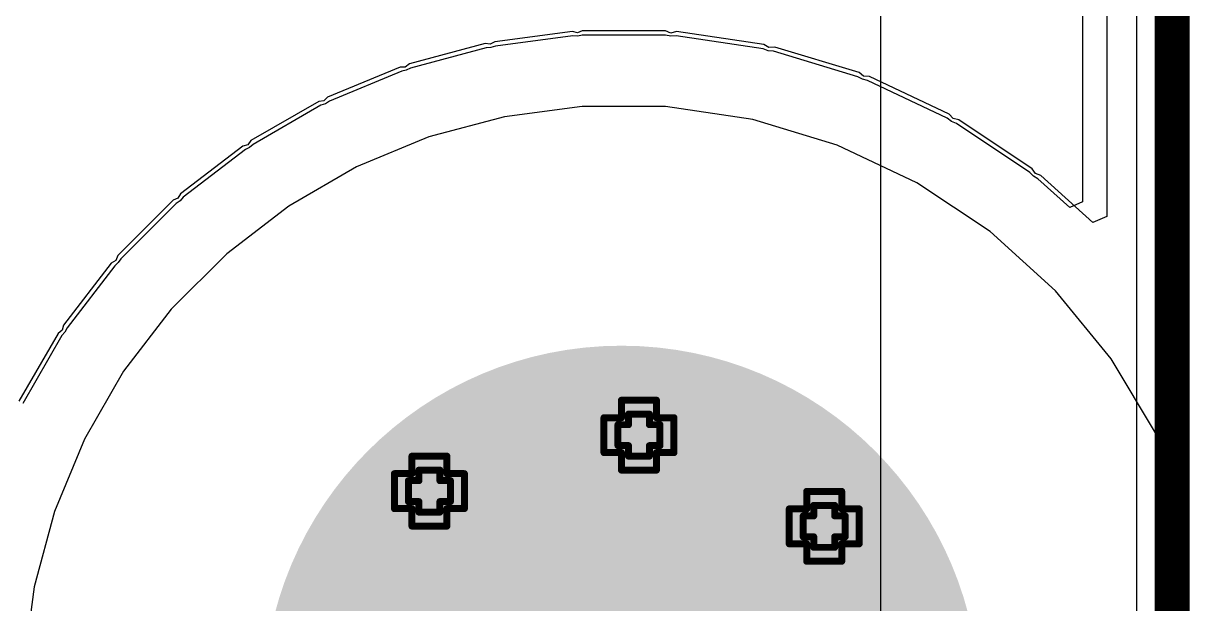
# Model space of a CAD drawing. Header units: inches. Extents: x -4 to 5258, y -4 to 5281.
# Drawn here: x 137.65 to 146.12, y 0.74 to 4.95 of the extents above; entities that cross this region are included whole.
import ezdxf

# ---------------------------------------------------------------- set-up
doc = ezdxf.new("R2010")
doc.units = ezdxf.units.IN
for name, color, linetype in [('Board Outline', 216, 'Continuous'), ('Bottom Layer', 5, 'Continuous'), ('Bottom Solder', 6, 'Continuous'), ('Drill Drawing', 1, 'Continuous'), ('Layer 1', 16, 'Continuous'), ('Layer 2', 76, 'Continuous'), ('Multi-Layer', 9, 'Continuous'), ('Pad Holes', 156, 'Continuous'), ('Top Layer', 1, 'Continuous'), ('Top Solder', 216, 'Continuous'), ('Via Holes', 16, 'Continuous')]:
    doc.layers.add(name, color=color, linetype=linetype)

msp = doc.modelspace()

# ---------------------------------------------------------------- hatches: boundary and pattern name
at = {"layer": 'Bottom Layer'}
h = msp.add_hatch(color=5, dxfattribs=at)
edge = h.paths.add_edge_path()
edge.add_arc((141.9907, 0.0093), 2.5, 0, 360)
h = msp.add_hatch(color=5, dxfattribs=at)
edge = h.paths.add_edge_path()
edge.add_arc((142.1177, 1.961), 0.3, 0, 360)
h = msp.add_hatch(color=5, dxfattribs=at)
edge = h.paths.add_edge_path()
edge.add_arc((140.5959, 1.5542), 0.3, 0, 360)
h = msp.add_hatch(color=5, dxfattribs=at)
edge = h.paths.add_edge_path()
edge.add_arc((143.4634, 1.2983), 0.3, 0, 360)
at = {"layer": 'Bottom Solder'}
h = msp.add_hatch(color=6, dxfattribs=at)
edge = h.paths.add_edge_path()
edge.add_arc((141.9907, 0.0093), 2.6016, 0, 360)
h = msp.add_hatch(color=6, dxfattribs=at)
edge = h.paths.add_edge_path()
edge.add_arc((142.1177, 1.961), 0.4016, 0, 360)
h = msp.add_hatch(color=6, dxfattribs=at)
edge = h.paths.add_edge_path()
edge.add_arc((140.5959, 1.5542), 0.4016, 0, 360)
h = msp.add_hatch(color=6, dxfattribs=at)
edge = h.paths.add_edge_path()
edge.add_arc((143.4634, 1.2983), 0.4016, 0, 360)
at = {"layer": 'Layer 1'}
h = msp.add_hatch(color=16, dxfattribs=at)
edge = h.paths.add_edge_path()
edge.add_arc((141.9907, 0.0093), 2.5, 0, 360)
h = msp.add_hatch(color=16, dxfattribs=at)
edge = h.paths.add_edge_path()
edge.add_arc((142.1177, 1.961), 0.3, 0, 360)
h = msp.add_hatch(color=16, dxfattribs=at)
edge = h.paths.add_edge_path()
edge.add_arc((140.5959, 1.5542), 0.3, 0, 360)
h = msp.add_hatch(color=16, dxfattribs=at)
edge = h.paths.add_edge_path()
edge.add_arc((143.4634, 1.2983), 0.3, 0, 360)
at = {"layer": 'Layer 2'}
h = msp.add_hatch(color=76, dxfattribs=at)
edge = h.paths.add_edge_path()
edge.add_arc((141.9907, 0.0093), 2.5, 0, 360)
h = msp.add_hatch(color=76, dxfattribs=at)
edge = h.paths.add_edge_path()
edge.add_arc((142.1177, 1.961), 0.3, 0, 360)
h = msp.add_hatch(color=76, dxfattribs=at)
edge = h.paths.add_edge_path()
edge.add_arc((140.5959, 1.5542), 0.3, 0, 360)
h = msp.add_hatch(color=76, dxfattribs=at)
edge = h.paths.add_edge_path()
edge.add_arc((143.4634, 1.2983), 0.3, 0, 360)
at = {"layer": 'Multi-Layer'}
h = msp.add_hatch(color=9, dxfattribs=at)
edge = h.paths.add_edge_path()
edge.add_arc((141.9907, 0.0093), 2.5, 0, 360)
at = {"layer": 'Pad Holes'}
h = msp.add_hatch(color=7, dxfattribs=at)
edge = h.paths.add_edge_path()
edge.add_arc((141.9907, 0.0093), 1.55, 0, 360)
at = {"layer": 'Top Layer'}
h = msp.add_hatch(color=1, dxfattribs=at)
edge = h.paths.add_edge_path()
edge.add_arc((141.9907, 0.0093), 2.5, 0, 360)
h = msp.add_hatch(color=1, dxfattribs=at)
edge = h.paths.add_edge_path()
edge.add_arc((142.1177, 1.961), 0.3, 0, 360)
h = msp.add_hatch(color=1, dxfattribs=at)
edge = h.paths.add_edge_path()
edge.add_arc((140.5959, 1.5542), 0.3, 0, 360)
h = msp.add_hatch(color=1, dxfattribs=at)
edge = h.paths.add_edge_path()
edge.add_arc((143.4634, 1.2983), 0.3, 0, 360)
at = {"layer": 'Top Solder'}
h = msp.add_hatch(color=216, dxfattribs=at)
edge = h.paths.add_edge_path()
edge.add_arc((141.9907, 0.0093), 2.6016, 0, 360)
h = msp.add_hatch(color=216, dxfattribs=at)
edge = h.paths.add_edge_path()
edge.add_arc((142.1177, 1.961), 0.4016, 0, 360)
h = msp.add_hatch(color=216, dxfattribs=at)
edge = h.paths.add_edge_path()
edge.add_arc((140.5959, 1.5542), 0.4016, 0, 360)
h = msp.add_hatch(color=216, dxfattribs=at)
edge = h.paths.add_edge_path()
edge.add_arc((143.4634, 1.2983), 0.4016, 0, 360)
at = {"layer": 'Via Holes'}
h = msp.add_hatch(color=7, dxfattribs=at)
edge = h.paths.add_edge_path()
edge.add_arc((142.1177, 1.961), 0.15, 0, 360)
h = msp.add_hatch(color=7, dxfattribs=at)
edge = h.paths.add_edge_path()
edge.add_arc((140.5959, 1.5542), 0.15, 0, 360)
h = msp.add_hatch(color=7, dxfattribs=at)
edge = h.paths.add_edge_path()
edge.add_arc((143.4634, 1.2983), 0.15, 0, 360)

# ---------------------------------------------------------------- linework, layer by layer
at = {"layer": 'Board Outline'}
msp.add_lwpolyline([(145.9907, -3.9907, 0.254, 0.254, 0), (145.9907, 106.0093, 0.254, 0.254, 0)], format="xyseb", dxfattribs=at)
at = {"layer": 'Bottom Layer'}
for p, q in [((145.3397, 51.3605), (145.3397, 3.6552)), ((141.6386, 4.8625), (141.0746, 4.7883)), ((141.6727, 4.8603), (141.6386, 4.8625)), ((141.7062, 4.867), (141.6727, 4.8603)), ((141.9907, 4.867), (141.7062, 4.867)), ((142.3108, 4.867), (141.9907, 4.867)), ((142.3484, 4.8595), (142.3108, 4.867)), ((142.3868, 4.8614), (142.3484, 4.8595)), ((143.0201, 4.7674), (142.3868, 4.8614)), ((141.0082, 4.7751), (140.4587, 4.6278)), ((141.0423, 4.7773), (141.0082, 4.7751)), ((141.0746, 4.7883), (141.0423, 4.7773)), ((143.0562, 4.7545), (143.0201, 4.7674)), ((143.0944, 4.7507), (143.0562, 4.7545)), ((143.7071, 4.5649), (143.0944, 4.7507)), ((140.3945, 4.6061), (139.8689, 4.3884)), ((140.428, 4.6127), (140.3945, 4.6061)), ((140.4587, 4.6278), (140.428, 4.6127)), ((143.7409, 4.5468), (143.7071, 4.5649)), ((143.7782, 4.5375), (143.7409, 4.5468)), ((144.3569, 4.2637), (143.7782, 4.5375)), ((139.8082, 4.3584), (139.3155, 4.074)), ((139.8405, 4.3694), (139.8082, 4.3584)), ((139.8689, 4.3884), (139.8405, 4.3694)), ((141.7062, 4.349), (141.1422, 4.2748)), ((141.9907, 4.349), (141.7062, 4.349)), ((142.3108, 4.349), (141.9907, 4.349)), ((142.9441, 4.2551), (142.3108, 4.349)), ((141.1422, 4.2748), (140.5927, 4.1275)), ((143.5567, 4.0692), (142.9441, 4.2551)), ((144.3878, 4.2409), (144.3569, 4.2637)), ((144.4233, 4.2262), (144.3878, 4.2409)), ((144.9556, 3.8705), (144.4233, 4.2262)), ((139.3155, 4.074), (139.2898, 4.0514)), ((140.5927, 4.1275), (140.0671, 3.9098)), ((144.1355, 3.7955), (143.5567, 4.0692)), ((139.2592, 4.0363), (138.8079, 3.69)), ((139.2898, 4.0514), (139.2592, 4.0363)), ((140.0671, 3.9098), (139.5745, 3.6254)), ((144.9827, 3.8433), (144.9556, 3.8705)), ((145.0157, 3.8236), (144.9827, 3.8433)), ((145.2468, 3.614), (145.0157, 3.8236)), ((144.6678, 3.4398), (144.1355, 3.7955)), ((138.7569, 3.6453), (138.3547, 3.2431)), ((138.7853, 3.6643), (138.7569, 3.6453)), ((138.8079, 3.69), (138.7853, 3.6643)), ((145.3397, 3.6552), (145.2468, 3.614)), ((139.5745, 3.6254), (139.1232, 3.2791)), ((145.1422, 3.0099), (144.6678, 3.4398)), ((138.3547, 3.2431), (138.3357, 3.2147)), ((139.1232, 3.2791), (138.7209, 2.8768)), ((138.31, 3.1921), (137.9637, 2.7408)), ((138.3357, 3.2147), (138.31, 3.1921)), ((145.5484, 2.5149), (145.1422, 3.0099)), ((138.7209, 2.8768), (138.3746, 2.4255)), ((137.9637, 2.7408), (137.9486, 2.7102)), ((137.926, 2.6845), (137.6416, 2.1918)), ((137.9486, 2.7102), (137.926, 2.6845)), ((145.8775, 1.9658), (145.5484, 2.5149)), ((138.3746, 2.4255), (138.0902, 1.9328)), ((146, 1.6701), (145.8775, 1.9658)), ((138.0902, 1.9328), (137.8725, 1.4073)), ((146, -3.9813), (146, 1.6701)), ((137.8725, 1.4073), (137.7252, 0.8578)), ((137.7252, 0.8578), (137.651, 0.2938))]:
    msp.add_line(p, q, dxfattribs=at)
at = {"layer": 'Bottom Solder'}
for p, q in [((141.7062, 4.349), (141.1422, 4.2748)), ((141.9907, 4.349), (141.7062, 4.349)), ((142.3108, 4.349), (141.9907, 4.349)), ((142.9441, 4.2551), (142.3108, 4.349)), ((141.1422, 4.2748), (140.5927, 4.1275)), ((143.5567, 4.0692), (142.9441, 4.2551)), ((140.5927, 4.1275), (140.0671, 3.9098)), ((144.1355, 3.7955), (143.5567, 4.0692)), ((140.0671, 3.9098), (139.5745, 3.6254)), ((144.6678, 3.4398), (144.1355, 3.7955)), ((139.5745, 3.6254), (139.1232, 3.2791)), ((145.1422, 3.0099), (144.6678, 3.4398)), ((139.1232, 3.2791), (138.7209, 2.8768)), ((145.5484, 2.5149), (145.1422, 3.0099)), ((138.7209, 2.8768), (138.3746, 2.4255)), ((145.8775, 1.9658), (145.5484, 2.5149)), ((138.3746, 2.4255), (138.0902, 1.9328)), ((146, 1.6701), (145.8775, 1.9658)), ((138.0902, 1.9328), (137.8725, 1.4073)), ((146, -3.9813), (146, 1.6701)), ((137.8725, 1.4073), (137.7252, 0.8578)), ((137.7252, 0.8578), (137.651, 0.2938))]:
    msp.add_line(p, q, dxfattribs=at)
at = {"layer": 'Drill Drawing'}
for points in [[(141.9907, 2.088, 0.0508, 0.0508, 0), (141.9907, 2.215, 0.0508, 0.0508, 0)], [(141.9907, 2.215, 0.0508, 0.0508, 0), (142.2447, 2.215, 0.0508, 0.0508, 0)], [(142.2447, 2.088, 0.0508, 0.0508, 0), (142.2447, 2.215, 0.0508, 0.0508, 0)], [(142.0415, 2.0372, 0.0508, 0.0508, 0), (142.0415, 2.1134, 0.0508, 0.0508, 0)], [(142.0415, 2.1134, 0.0508, 0.0508, 0), (142.1939, 2.1134, 0.0508, 0.0508, 0)], [(142.1939, 2.0372, 0.0508, 0.0508, 0), (142.1939, 2.1134, 0.0508, 0.0508, 0)], [(141.8637, 1.834, 0.0508, 0.0508, 0), (141.8637, 2.088, 0.0508, 0.0508, 0)], [(141.8637, 2.088, 0.0508, 0.0508, 0), (141.9907, 2.088, 0.0508, 0.0508, 0)], [(141.9653, 1.8848, 0.0508, 0.0508, 0), (141.9653, 2.0372, 0.0508, 0.0508, 0)], [(141.9653, 2.0372, 0.0508, 0.0508, 0), (142.0415, 2.0372, 0.0508, 0.0508, 0)], [(142.1939, 2.0372, 0.0508, 0.0508, 0), (142.2701, 2.0372, 0.0508, 0.0508, 0)], [(142.2447, 2.088, 0.0508, 0.0508, 0), (142.3717, 2.088, 0.0508, 0.0508, 0)], [(142.2701, 1.8848, 0.0508, 0.0508, 0), (142.2701, 2.0372, 0.0508, 0.0508, 0)], [(142.3717, 1.834, 0.0508, 0.0508, 0), (142.3717, 2.088, 0.0508, 0.0508, 0)], [(141.9653, 1.8848, 0.0508, 0.0508, 0), (142.0415, 1.8848, 0.0508, 0.0508, 0)], [(142.0415, 1.8086, 0.0508, 0.0508, 0), (142.0415, 1.8848, 0.0508, 0.0508, 0)], [(142.1939, 1.8848, 0.0508, 0.0508, 0), (142.2701, 1.8848, 0.0508, 0.0508, 0)], [(142.1939, 1.8086, 0.0508, 0.0508, 0), (142.1939, 1.8848, 0.0508, 0.0508, 0)], [(140.4689, 1.6812, 0.0508, 0.0508, 0), (140.4689, 1.8082, 0.0508, 0.0508, 0)], [(140.4689, 1.8082, 0.0508, 0.0508, 0), (140.7229, 1.8082, 0.0508, 0.0508, 0)], [(140.7229, 1.6812, 0.0508, 0.0508, 0), (140.7229, 1.8082, 0.0508, 0.0508, 0)], [(141.8637, 1.834, 0.0508, 0.0508, 0), (141.9907, 1.834, 0.0508, 0.0508, 0)], [(141.9907, 1.707, 0.0508, 0.0508, 0), (141.9907, 1.834, 0.0508, 0.0508, 0)], [(142.0415, 1.8086, 0.0508, 0.0508, 0), (142.1939, 1.8086, 0.0508, 0.0508, 0)], [(142.2447, 1.834, 0.0508, 0.0508, 0), (142.3717, 1.834, 0.0508, 0.0508, 0)], [(142.2447, 1.707, 0.0508, 0.0508, 0), (142.2447, 1.834, 0.0508, 0.0508, 0)], [(140.3419, 1.4272, 0.0508, 0.0508, 0), (140.3419, 1.6812, 0.0508, 0.0508, 0)], [(140.3419, 1.6812, 0.0508, 0.0508, 0), (140.4689, 1.6812, 0.0508, 0.0508, 0)], [(140.5197, 1.6304, 0.0508, 0.0508, 0), (140.5197, 1.7066, 0.0508, 0.0508, 0)], [(140.5197, 1.7066, 0.0508, 0.0508, 0), (140.6721, 1.7066, 0.0508, 0.0508, 0)], [(140.6721, 1.6304, 0.0508, 0.0508, 0), (140.6721, 1.7066, 0.0508, 0.0508, 0)], [(140.7229, 1.6812, 0.0508, 0.0508, 0), (140.8499, 1.6812, 0.0508, 0.0508, 0)], [(140.8499, 1.4272, 0.0508, 0.0508, 0), (140.8499, 1.6812, 0.0508, 0.0508, 0)], [(141.9907, 1.707, 0.0508, 0.0508, 0), (142.2447, 1.707, 0.0508, 0.0508, 0)], [(140.4435, 1.478, 0.0508, 0.0508, 0), (140.4435, 1.6304, 0.0508, 0.0508, 0)], [(140.4435, 1.6304, 0.0508, 0.0508, 0), (140.5197, 1.6304, 0.0508, 0.0508, 0)], [(140.6721, 1.6304, 0.0508, 0.0508, 0), (140.7483, 1.6304, 0.0508, 0.0508, 0)], [(140.7483, 1.478, 0.0508, 0.0508, 0), (140.7483, 1.6304, 0.0508, 0.0508, 0)], [(143.3364, 1.4253, 0.0508, 0.0508, 0), (143.3364, 1.5523, 0.0508, 0.0508, 0)], [(143.3364, 1.5523, 0.0508, 0.0508, 0), (143.5904, 1.5523, 0.0508, 0.0508, 0)], [(143.5904, 1.4253, 0.0508, 0.0508, 0), (143.5904, 1.5523, 0.0508, 0.0508, 0)], [(140.3419, 1.4272, 0.0508, 0.0508, 0), (140.4689, 1.4272, 0.0508, 0.0508, 0)], [(140.4435, 1.478, 0.0508, 0.0508, 0), (140.5197, 1.478, 0.0508, 0.0508, 0)], [(140.4689, 1.3002, 0.0508, 0.0508, 0), (140.4689, 1.4272, 0.0508, 0.0508, 0)], [(140.5197, 1.4018, 0.0508, 0.0508, 0), (140.5197, 1.478, 0.0508, 0.0508, 0)], [(140.6721, 1.478, 0.0508, 0.0508, 0), (140.7483, 1.478, 0.0508, 0.0508, 0)], [(140.6721, 1.4018, 0.0508, 0.0508, 0), (140.6721, 1.478, 0.0508, 0.0508, 0)], [(140.7229, 1.4272, 0.0508, 0.0508, 0), (140.8499, 1.4272, 0.0508, 0.0508, 0)], [(140.7229, 1.3002, 0.0508, 0.0508, 0), (140.7229, 1.4272, 0.0508, 0.0508, 0)], [(143.2094, 1.1713, 0.0508, 0.0508, 0), (143.2094, 1.4253, 0.0508, 0.0508, 0)], [(143.2094, 1.4253, 0.0508, 0.0508, 0), (143.3364, 1.4253, 0.0508, 0.0508, 0)], [(143.3872, 1.3745, 0.0508, 0.0508, 0), (143.3872, 1.4507, 0.0508, 0.0508, 0)], [(143.3872, 1.4507, 0.0508, 0.0508, 0), (143.5396, 1.4507, 0.0508, 0.0508, 0)], [(143.5396, 1.3745, 0.0508, 0.0508, 0), (143.5396, 1.4507, 0.0508, 0.0508, 0)], [(143.5904, 1.4253, 0.0508, 0.0508, 0), (143.7174, 1.4253, 0.0508, 0.0508, 0)], [(143.7174, 1.1713, 0.0508, 0.0508, 0), (143.7174, 1.4253, 0.0508, 0.0508, 0)], [(140.5197, 1.4018, 0.0508, 0.0508, 0), (140.6721, 1.4018, 0.0508, 0.0508, 0)], [(143.311, 1.2221, 0.0508, 0.0508, 0), (143.311, 1.3745, 0.0508, 0.0508, 0)], [(143.311, 1.3745, 0.0508, 0.0508, 0), (143.3872, 1.3745, 0.0508, 0.0508, 0)], [(143.5396, 1.3745, 0.0508, 0.0508, 0), (143.6158, 1.3745, 0.0508, 0.0508, 0)], [(143.6158, 1.2221, 0.0508, 0.0508, 0), (143.6158, 1.3745, 0.0508, 0.0508, 0)], [(140.4689, 1.3002, 0.0508, 0.0508, 0), (140.7229, 1.3002, 0.0508, 0.0508, 0)], [(143.2094, 1.1713, 0.0508, 0.0508, 0), (143.3364, 1.1713, 0.0508, 0.0508, 0)], [(143.311, 1.2221, 0.0508, 0.0508, 0), (143.3872, 1.2221, 0.0508, 0.0508, 0)], [(143.3364, 1.0443, 0.0508, 0.0508, 0), (143.3364, 1.1713, 0.0508, 0.0508, 0)], [(143.3872, 1.1459, 0.0508, 0.0508, 0), (143.3872, 1.2221, 0.0508, 0.0508, 0)], [(143.5396, 1.2221, 0.0508, 0.0508, 0), (143.6158, 1.2221, 0.0508, 0.0508, 0)], [(143.5396, 1.1459, 0.0508, 0.0508, 0), (143.5396, 1.2221, 0.0508, 0.0508, 0)], [(143.5904, 1.1713, 0.0508, 0.0508, 0), (143.7174, 1.1713, 0.0508, 0.0508, 0)], [(143.5904, 1.0443, 0.0508, 0.0508, 0), (143.5904, 1.1713, 0.0508, 0.0508, 0)], [(143.3872, 1.1459, 0.0508, 0.0508, 0), (143.5396, 1.1459, 0.0508, 0.0508, 0)], [(143.3364, 1.0443, 0.0508, 0.0508, 0), (143.5904, 1.0443, 0.0508, 0.0508, 0)]]:
    msp.add_lwpolyline(points, format="xyseb", dxfattribs=at)
for points in [[(141.978, 2.215, 0.0254, 0.0254, 1), (142.0034, 2.215, 0.0254, 0.0254, 1)], [(141.978, 2.215, 0.0254, 0.0254, 1), (142.0034, 2.215, 0.0254, 0.0254, 1)], [(142.232, 2.215, 0.0254, 0.0254, 1), (142.2574, 2.215, 0.0254, 0.0254, 1)], [(142.232, 2.215, 0.0254, 0.0254, 1), (142.2574, 2.215, 0.0254, 0.0254, 1)], [(142.0288, 2.1134, 0.0254, 0.0254, 1), (142.0542, 2.1134, 0.0254, 0.0254, 1)], [(142.0288, 2.1134, 0.0254, 0.0254, 1), (142.0542, 2.1134, 0.0254, 0.0254, 1)], [(142.1812, 2.1134, 0.0254, 0.0254, 1), (142.2066, 2.1134, 0.0254, 0.0254, 1)], [(142.1812, 2.1134, 0.0254, 0.0254, 1), (142.2066, 2.1134, 0.0254, 0.0254, 1)], [(141.851, 2.088, 0.0254, 0.0254, 1), (141.8764, 2.088, 0.0254, 0.0254, 1)], [(141.851, 2.088, 0.0254, 0.0254, 1), (141.8764, 2.088, 0.0254, 0.0254, 1)], [(141.9526, 2.0372, 0.0254, 0.0254, 1), (141.978, 2.0372, 0.0254, 0.0254, 1)], [(141.9526, 2.0372, 0.0254, 0.0254, 1), (141.978, 2.0372, 0.0254, 0.0254, 1)], [(141.978, 2.088, 0.0254, 0.0254, 1), (142.0034, 2.088, 0.0254, 0.0254, 1)], [(141.978, 2.088, 0.0254, 0.0254, 1), (142.0034, 2.088, 0.0254, 0.0254, 1)], [(142.0288, 2.0372, 0.0254, 0.0254, 1), (142.0542, 2.0372, 0.0254, 0.0254, 1)], [(142.0288, 2.0372, 0.0254, 0.0254, 1), (142.0542, 2.0372, 0.0254, 0.0254, 1)], [(142.1812, 2.0372, 0.0254, 0.0254, 1), (142.2066, 2.0372, 0.0254, 0.0254, 1)], [(142.1812, 2.0372, 0.0254, 0.0254, 1), (142.2066, 2.0372, 0.0254, 0.0254, 1)], [(142.232, 2.088, 0.0254, 0.0254, 1), (142.2574, 2.088, 0.0254, 0.0254, 1)], [(142.232, 2.088, 0.0254, 0.0254, 1), (142.2574, 2.088, 0.0254, 0.0254, 1)], [(142.2574, 2.0372, 0.0254, 0.0254, 1), (142.2828, 2.0372, 0.0254, 0.0254, 1)], [(142.2574, 2.0372, 0.0254, 0.0254, 1), (142.2828, 2.0372, 0.0254, 0.0254, 1)], [(142.359, 2.088, 0.0254, 0.0254, 1), (142.3844, 2.088, 0.0254, 0.0254, 1)], [(142.359, 2.088, 0.0254, 0.0254, 1), (142.3844, 2.088, 0.0254, 0.0254, 1)], [(141.9526, 1.8848, 0.0254, 0.0254, 1), (141.978, 1.8848, 0.0254, 0.0254, 1)], [(141.9526, 1.8848, 0.0254, 0.0254, 1), (141.978, 1.8848, 0.0254, 0.0254, 1)], [(142.0288, 1.8848, 0.0254, 0.0254, 1), (142.0542, 1.8848, 0.0254, 0.0254, 1)], [(142.0288, 1.8848, 0.0254, 0.0254, 1), (142.0542, 1.8848, 0.0254, 0.0254, 1)], [(142.1812, 1.8848, 0.0254, 0.0254, 1), (142.2066, 1.8848, 0.0254, 0.0254, 1)], [(142.1812, 1.8848, 0.0254, 0.0254, 1), (142.2066, 1.8848, 0.0254, 0.0254, 1)], [(142.2574, 1.8848, 0.0254, 0.0254, 1), (142.2828, 1.8848, 0.0254, 0.0254, 1)], [(142.2574, 1.8848, 0.0254, 0.0254, 1), (142.2828, 1.8848, 0.0254, 0.0254, 1)], [(140.4562, 1.8082, 0.0254, 0.0254, 1), (140.4816, 1.8082, 0.0254, 0.0254, 1)], [(140.4562, 1.8082, 0.0254, 0.0254, 1), (140.4816, 1.8082, 0.0254, 0.0254, 1)], [(140.7102, 1.8082, 0.0254, 0.0254, 1), (140.7356, 1.8082, 0.0254, 0.0254, 1)], [(140.7102, 1.8082, 0.0254, 0.0254, 1), (140.7356, 1.8082, 0.0254, 0.0254, 1)], [(141.851, 1.834, 0.0254, 0.0254, 1), (141.8764, 1.834, 0.0254, 0.0254, 1)], [(141.851, 1.834, 0.0254, 0.0254, 1), (141.8764, 1.834, 0.0254, 0.0254, 1)], [(141.978, 1.834, 0.0254, 0.0254, 1), (142.0034, 1.834, 0.0254, 0.0254, 1)], [(141.978, 1.834, 0.0254, 0.0254, 1), (142.0034, 1.834, 0.0254, 0.0254, 1)], [(142.0288, 1.8086, 0.0254, 0.0254, 1), (142.0542, 1.8086, 0.0254, 0.0254, 1)], [(142.0288, 1.8086, 0.0254, 0.0254, 1), (142.0542, 1.8086, 0.0254, 0.0254, 1)], [(142.1812, 1.8086, 0.0254, 0.0254, 1), (142.2066, 1.8086, 0.0254, 0.0254, 1)], [(142.1812, 1.8086, 0.0254, 0.0254, 1), (142.2066, 1.8086, 0.0254, 0.0254, 1)], [(142.232, 1.834, 0.0254, 0.0254, 1), (142.2574, 1.834, 0.0254, 0.0254, 1)], [(142.232, 1.834, 0.0254, 0.0254, 1), (142.2574, 1.834, 0.0254, 0.0254, 1)], [(142.359, 1.834, 0.0254, 0.0254, 1), (142.3844, 1.834, 0.0254, 0.0254, 1)], [(142.359, 1.834, 0.0254, 0.0254, 1), (142.3844, 1.834, 0.0254, 0.0254, 1)], [(140.3292, 1.6812, 0.0254, 0.0254, 1), (140.3546, 1.6812, 0.0254, 0.0254, 1)], [(140.3292, 1.6812, 0.0254, 0.0254, 1), (140.3546, 1.6812, 0.0254, 0.0254, 1)], [(140.4562, 1.6812, 0.0254, 0.0254, 1), (140.4816, 1.6812, 0.0254, 0.0254, 1)], [(140.4562, 1.6812, 0.0254, 0.0254, 1), (140.4816, 1.6812, 0.0254, 0.0254, 1)], [(140.507, 1.7066, 0.0254, 0.0254, 1), (140.5324, 1.7066, 0.0254, 0.0254, 1)], [(140.507, 1.7066, 0.0254, 0.0254, 1), (140.5324, 1.7066, 0.0254, 0.0254, 1)], [(140.6594, 1.7066, 0.0254, 0.0254, 1), (140.6848, 1.7066, 0.0254, 0.0254, 1)], [(140.6594, 1.7066, 0.0254, 0.0254, 1), (140.6848, 1.7066, 0.0254, 0.0254, 1)], [(140.7102, 1.6812, 0.0254, 0.0254, 1), (140.7356, 1.6812, 0.0254, 0.0254, 1)], [(140.7102, 1.6812, 0.0254, 0.0254, 1), (140.7356, 1.6812, 0.0254, 0.0254, 1)], [(140.8372, 1.6812, 0.0254, 0.0254, 1), (140.8626, 1.6812, 0.0254, 0.0254, 1)], [(140.8372, 1.6812, 0.0254, 0.0254, 1), (140.8626, 1.6812, 0.0254, 0.0254, 1)], [(141.978, 1.707, 0.0254, 0.0254, 1), (142.0034, 1.707, 0.0254, 0.0254, 1)], [(141.978, 1.707, 0.0254, 0.0254, 1), (142.0034, 1.707, 0.0254, 0.0254, 1)], [(142.232, 1.707, 0.0254, 0.0254, 1), (142.2574, 1.707, 0.0254, 0.0254, 1)], [(142.232, 1.707, 0.0254, 0.0254, 1), (142.2574, 1.707, 0.0254, 0.0254, 1)], [(140.4308, 1.6304, 0.0254, 0.0254, 1), (140.4562, 1.6304, 0.0254, 0.0254, 1)], [(140.4308, 1.6304, 0.0254, 0.0254, 1), (140.4562, 1.6304, 0.0254, 0.0254, 1)], [(140.507, 1.6304, 0.0254, 0.0254, 1), (140.5324, 1.6304, 0.0254, 0.0254, 1)], [(140.507, 1.6304, 0.0254, 0.0254, 1), (140.5324, 1.6304, 0.0254, 0.0254, 1)], [(140.6594, 1.6304, 0.0254, 0.0254, 1), (140.6848, 1.6304, 0.0254, 0.0254, 1)], [(140.6594, 1.6304, 0.0254, 0.0254, 1), (140.6848, 1.6304, 0.0254, 0.0254, 1)], [(140.7356, 1.6304, 0.0254, 0.0254, 1), (140.761, 1.6304, 0.0254, 0.0254, 1)], [(140.7356, 1.6304, 0.0254, 0.0254, 1), (140.761, 1.6304, 0.0254, 0.0254, 1)], [(143.3237, 1.5523, 0.0254, 0.0254, 1), (143.3491, 1.5523, 0.0254, 0.0254, 1)], [(143.3237, 1.5523, 0.0254, 0.0254, 1), (143.3491, 1.5523, 0.0254, 0.0254, 1)], [(143.5777, 1.5523, 0.0254, 0.0254, 1), (143.6031, 1.5523, 0.0254, 0.0254, 1)], [(143.5777, 1.5523, 0.0254, 0.0254, 1), (143.6031, 1.5523, 0.0254, 0.0254, 1)], [(140.3292, 1.4272, 0.0254, 0.0254, 1), (140.3546, 1.4272, 0.0254, 0.0254, 1)], [(140.3292, 1.4272, 0.0254, 0.0254, 1), (140.3546, 1.4272, 0.0254, 0.0254, 1)], [(140.4308, 1.478, 0.0254, 0.0254, 1), (140.4562, 1.478, 0.0254, 0.0254, 1)], [(140.4308, 1.478, 0.0254, 0.0254, 1), (140.4562, 1.478, 0.0254, 0.0254, 1)], [(140.4562, 1.4272, 0.0254, 0.0254, 1), (140.4816, 1.4272, 0.0254, 0.0254, 1)], [(140.4562, 1.4272, 0.0254, 0.0254, 1), (140.4816, 1.4272, 0.0254, 0.0254, 1)], [(140.507, 1.478, 0.0254, 0.0254, 1), (140.5324, 1.478, 0.0254, 0.0254, 1)], [(140.507, 1.478, 0.0254, 0.0254, 1), (140.5324, 1.478, 0.0254, 0.0254, 1)], [(140.6594, 1.478, 0.0254, 0.0254, 1), (140.6848, 1.478, 0.0254, 0.0254, 1)], [(140.6594, 1.478, 0.0254, 0.0254, 1), (140.6848, 1.478, 0.0254, 0.0254, 1)], [(140.7102, 1.4272, 0.0254, 0.0254, 1), (140.7356, 1.4272, 0.0254, 0.0254, 1)], [(140.7102, 1.4272, 0.0254, 0.0254, 1), (140.7356, 1.4272, 0.0254, 0.0254, 1)], [(140.7356, 1.478, 0.0254, 0.0254, 1), (140.761, 1.478, 0.0254, 0.0254, 1)], [(140.7356, 1.478, 0.0254, 0.0254, 1), (140.761, 1.478, 0.0254, 0.0254, 1)], [(140.8372, 1.4272, 0.0254, 0.0254, 1), (140.8626, 1.4272, 0.0254, 0.0254, 1)], [(140.8372, 1.4272, 0.0254, 0.0254, 1), (140.8626, 1.4272, 0.0254, 0.0254, 1)], [(143.1967, 1.4253, 0.0254, 0.0254, 1), (143.2221, 1.4253, 0.0254, 0.0254, 1)], [(143.1967, 1.4253, 0.0254, 0.0254, 1), (143.2221, 1.4253, 0.0254, 0.0254, 1)], [(143.3237, 1.4253, 0.0254, 0.0254, 1), (143.3491, 1.4253, 0.0254, 0.0254, 1)], [(143.3237, 1.4253, 0.0254, 0.0254, 1), (143.3491, 1.4253, 0.0254, 0.0254, 1)], [(143.3745, 1.4507, 0.0254, 0.0254, 1), (143.3999, 1.4507, 0.0254, 0.0254, 1)], [(143.3745, 1.4507, 0.0254, 0.0254, 1), (143.3999, 1.4507, 0.0254, 0.0254, 1)], [(143.5269, 1.4507, 0.0254, 0.0254, 1), (143.5523, 1.4507, 0.0254, 0.0254, 1)], [(143.5269, 1.4507, 0.0254, 0.0254, 1), (143.5523, 1.4507, 0.0254, 0.0254, 1)], [(143.5777, 1.4253, 0.0254, 0.0254, 1), (143.6031, 1.4253, 0.0254, 0.0254, 1)], [(143.5777, 1.4253, 0.0254, 0.0254, 1), (143.6031, 1.4253, 0.0254, 0.0254, 1)], [(143.7047, 1.4253, 0.0254, 0.0254, 1), (143.7301, 1.4253, 0.0254, 0.0254, 1)], [(143.7047, 1.4253, 0.0254, 0.0254, 1), (143.7301, 1.4253, 0.0254, 0.0254, 1)], [(140.507, 1.4018, 0.0254, 0.0254, 1), (140.5324, 1.4018, 0.0254, 0.0254, 1)], [(140.507, 1.4018, 0.0254, 0.0254, 1), (140.5324, 1.4018, 0.0254, 0.0254, 1)], [(140.6594, 1.4018, 0.0254, 0.0254, 1), (140.6848, 1.4018, 0.0254, 0.0254, 1)], [(140.6594, 1.4018, 0.0254, 0.0254, 1), (140.6848, 1.4018, 0.0254, 0.0254, 1)], [(143.2983, 1.3745, 0.0254, 0.0254, 1), (143.3237, 1.3745, 0.0254, 0.0254, 1)], [(143.2983, 1.3745, 0.0254, 0.0254, 1), (143.3237, 1.3745, 0.0254, 0.0254, 1)], [(143.3745, 1.3745, 0.0254, 0.0254, 1), (143.3999, 1.3745, 0.0254, 0.0254, 1)], [(143.3745, 1.3745, 0.0254, 0.0254, 1), (143.3999, 1.3745, 0.0254, 0.0254, 1)], [(143.5269, 1.3745, 0.0254, 0.0254, 1), (143.5523, 1.3745, 0.0254, 0.0254, 1)], [(143.5269, 1.3745, 0.0254, 0.0254, 1), (143.5523, 1.3745, 0.0254, 0.0254, 1)], [(143.6031, 1.3745, 0.0254, 0.0254, 1), (143.6285, 1.3745, 0.0254, 0.0254, 1)], [(143.6031, 1.3745, 0.0254, 0.0254, 1), (143.6285, 1.3745, 0.0254, 0.0254, 1)], [(140.4562, 1.3002, 0.0254, 0.0254, 1), (140.4816, 1.3002, 0.0254, 0.0254, 1)], [(140.4562, 1.3002, 0.0254, 0.0254, 1), (140.4816, 1.3002, 0.0254, 0.0254, 1)], [(140.7102, 1.3002, 0.0254, 0.0254, 1), (140.7356, 1.3002, 0.0254, 0.0254, 1)], [(140.7102, 1.3002, 0.0254, 0.0254, 1), (140.7356, 1.3002, 0.0254, 0.0254, 1)], [(143.1967, 1.1713, 0.0254, 0.0254, 1), (143.2221, 1.1713, 0.0254, 0.0254, 1)], [(143.1967, 1.1713, 0.0254, 0.0254, 1), (143.2221, 1.1713, 0.0254, 0.0254, 1)], [(143.2983, 1.2221, 0.0254, 0.0254, 1), (143.3237, 1.2221, 0.0254, 0.0254, 1)], [(143.2983, 1.2221, 0.0254, 0.0254, 1), (143.3237, 1.2221, 0.0254, 0.0254, 1)], [(143.3237, 1.1713, 0.0254, 0.0254, 1), (143.3491, 1.1713, 0.0254, 0.0254, 1)], [(143.3237, 1.1713, 0.0254, 0.0254, 1), (143.3491, 1.1713, 0.0254, 0.0254, 1)], [(143.3745, 1.2221, 0.0254, 0.0254, 1), (143.3999, 1.2221, 0.0254, 0.0254, 1)], [(143.3745, 1.2221, 0.0254, 0.0254, 1), (143.3999, 1.2221, 0.0254, 0.0254, 1)], [(143.5269, 1.2221, 0.0254, 0.0254, 1), (143.5523, 1.2221, 0.0254, 0.0254, 1)], [(143.5269, 1.2221, 0.0254, 0.0254, 1), (143.5523, 1.2221, 0.0254, 0.0254, 1)], [(143.5777, 1.1713, 0.0254, 0.0254, 1), (143.6031, 1.1713, 0.0254, 0.0254, 1)], [(143.5777, 1.1713, 0.0254, 0.0254, 1), (143.6031, 1.1713, 0.0254, 0.0254, 1)], [(143.6031, 1.2221, 0.0254, 0.0254, 1), (143.6285, 1.2221, 0.0254, 0.0254, 1)], [(143.6031, 1.2221, 0.0254, 0.0254, 1), (143.6285, 1.2221, 0.0254, 0.0254, 1)], [(143.7047, 1.1713, 0.0254, 0.0254, 1), (143.7301, 1.1713, 0.0254, 0.0254, 1)], [(143.7047, 1.1713, 0.0254, 0.0254, 1), (143.7301, 1.1713, 0.0254, 0.0254, 1)], [(143.3745, 1.1459, 0.0254, 0.0254, 1), (143.3999, 1.1459, 0.0254, 0.0254, 1)], [(143.3745, 1.1459, 0.0254, 0.0254, 1), (143.3999, 1.1459, 0.0254, 0.0254, 1)], [(143.5269, 1.1459, 0.0254, 0.0254, 1), (143.5523, 1.1459, 0.0254, 0.0254, 1)], [(143.5269, 1.1459, 0.0254, 0.0254, 1), (143.5523, 1.1459, 0.0254, 0.0254, 1)], [(143.3237, 1.0443, 0.0254, 0.0254, 1), (143.3491, 1.0443, 0.0254, 0.0254, 1)], [(143.3237, 1.0443, 0.0254, 0.0254, 1), (143.3491, 1.0443, 0.0254, 0.0254, 1)], [(143.5777, 1.0443, 0.0254, 0.0254, 1), (143.6031, 1.0443, 0.0254, 0.0254, 1)], [(143.5777, 1.0443, 0.0254, 0.0254, 1), (143.6031, 1.0443, 0.0254, 0.0254, 1)]]:
    msp.add_lwpolyline(points, format="xyseb", close=True, dxfattribs=at)
at = {"layer": 'Layer 1'}
for p, q in [((145.7317, 105.7504), (145.7317, -3.7317)), ((143.874, -3.7317), (143.874, 43.8354)), ((145.7317, 6.2046), (145.7317, -3.7317))]:
    msp.add_line(p, q, dxfattribs=at)
at = {"layer": 'Top Layer'}
for p, q in [((145.5153, 31.5936), (145.5153, 3.5509)), ((141.6344, 4.8942), (141.0704, 4.8199)), ((141.6711, 4.8843), (141.6344, 4.8942)), ((141.7062, 4.8989), (141.6711, 4.8843)), ((141.9907, 4.8989), (141.7062, 4.8989)), ((142.3108, 4.8989), (141.9907, 4.8989)), ((142.3501, 4.8826), (142.3108, 4.8989)), ((142.3914, 4.8929), (142.3501, 4.8826)), ((143.0247, 4.799), (142.3914, 4.8929)), ((140.9999, 4.8059), (140.4504, 4.6586)), ((141.0376, 4.8009), (140.9999, 4.8059)), ((141.0704, 4.8199), (141.0376, 4.8009)), ((143.0613, 4.7771), (143.0247, 4.799)), ((143.1037, 4.7813), (143.0613, 4.7771)), ((143.7163, 4.5954), (143.1037, 4.7813)), ((140.3823, 4.6355), (139.8567, 4.4178)), ((140.4203, 4.6355), (140.3823, 4.6355)), ((140.4504, 4.6586), (140.4203, 4.6355)), ((143.7493, 4.5684), (143.7163, 4.5954)), ((143.7918, 4.5663), (143.7493, 4.5684)), ((144.3706, 4.2926), (143.7918, 4.5663)), ((139.8567, 4.4178), (139.8299, 4.391)), ((139.7922, 4.386), (139.2996, 4.1016)), ((139.8299, 4.391), (139.7922, 4.386)), ((141.7062, 4.349), (141.1422, 4.2748)), ((141.9907, 4.349), (141.7062, 4.349)), ((142.3108, 4.349), (141.9907, 4.349)), ((142.9441, 4.2551), (142.3108, 4.349)), ((141.1422, 4.2748), (140.5927, 4.1275)), ((143.5567, 4.0692), (142.9441, 4.2551)), ((144.3992, 4.261), (144.3706, 4.2926)), ((144.441, 4.2527), (144.3992, 4.261)), ((144.9733, 3.897), (144.441, 4.2527)), ((139.2764, 4.0715), (139.2398, 4.0616)), ((139.2996, 4.1016), (139.2764, 4.0715)), ((140.5927, 4.1275), (140.0671, 3.9098)), ((144.1355, 3.7955), (143.5567, 4.0692)), ((139.2398, 4.0616), (138.7884, 3.7153)), ((140.0671, 3.9098), (139.5745, 3.6254)), ((144.997, 3.8616), (144.9733, 3.897)), ((145.0371, 3.8472), (144.997, 3.8616)), ((145.4137, 3.5059), (145.0371, 3.8472)), ((144.6678, 3.4398), (144.1355, 3.7955)), ((138.7344, 3.6679), (138.3321, 3.2656)), ((138.7694, 3.6824), (138.7344, 3.6679)), ((138.7884, 3.7153), (138.7694, 3.6824)), ((139.5745, 3.6254), (139.1232, 3.2791)), ((145.5153, 3.5509), (145.4137, 3.5059)), ((145.1422, 3.0099), (144.6678, 3.4398)), ((138.3176, 3.2305), (138.2847, 3.2116)), ((138.3321, 3.2656), (138.3176, 3.2305)), ((139.1232, 3.2791), (138.7209, 2.8768)), ((138.2847, 3.2116), (137.9384, 2.7602)), ((145.5484, 2.5149), (145.1422, 3.0099)), ((138.7209, 2.8768), (138.3746, 2.4255)), ((137.9285, 2.7236), (137.8984, 2.7004)), ((137.9384, 2.7602), (137.9285, 2.7236)), ((137.8984, 2.7004), (137.614, 2.2078)), ((145.8775, 1.9658), (145.5484, 2.5149)), ((138.3746, 2.4255), (138.0902, 1.9328)), ((146, 1.6701), (145.8775, 1.9658)), ((138.0902, 1.9328), (137.8725, 1.4073)), ((146, -3.9813), (146, 1.6701)), ((137.8725, 1.4073), (137.7252, 0.8578)), ((137.7252, 0.8578), (137.651, 0.2938))]:
    msp.add_line(p, q, dxfattribs=at)
at = {"layer": 'Top Solder'}
for p, q in [((141.7062, 4.349), (141.1422, 4.2748)), ((141.9907, 4.349), (141.7062, 4.349)), ((142.3108, 4.349), (141.9907, 4.349)), ((142.9441, 4.2551), (142.3108, 4.349)), ((141.1422, 4.2748), (140.5927, 4.1275)), ((143.5567, 4.0692), (142.9441, 4.2551)), ((140.5927, 4.1275), (140.0671, 3.9098)), ((144.1355, 3.7955), (143.5567, 4.0692)), ((140.0671, 3.9098), (139.5745, 3.6254)), ((144.6678, 3.4398), (144.1355, 3.7955)), ((139.5745, 3.6254), (139.1232, 3.2791)), ((145.1422, 3.0099), (144.6678, 3.4398)), ((139.1232, 3.2791), (138.7209, 2.8768)), ((145.5484, 2.5149), (145.1422, 3.0099)), ((138.7209, 2.8768), (138.3746, 2.4255)), ((145.8775, 1.9658), (145.5484, 2.5149)), ((138.3746, 2.4255), (138.0902, 1.9328)), ((146, 1.6701), (145.8775, 1.9658)), ((138.0902, 1.9328), (137.8725, 1.4073)), ((146, -3.9813), (146, 1.6701)), ((137.8725, 1.4073), (137.7252, 0.8578)), ((137.7252, 0.8578), (137.651, 0.2938))]:
    msp.add_line(p, q, dxfattribs=at)

doc.saveas('drawing.dxf')
